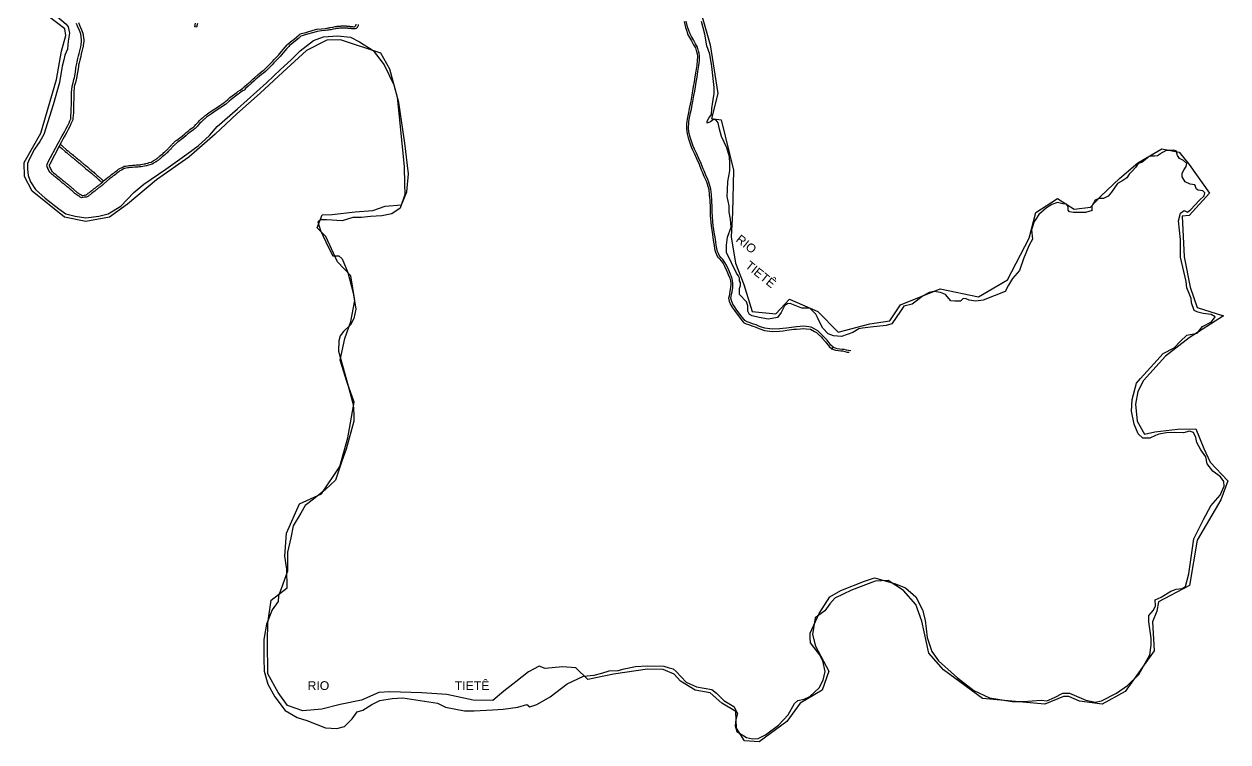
# Model space of a CAD drawing. Header units: millimetres. Extents: x 583 to 26013, y 350 to 21391.
# Drawn here: x 7591 to 13100, y 564 to 3850 of the extents above; entities that cross this region are included whole.
import ezdxf

# ---------------------------------------------------------------- set-up
doc = ezdxf.new("R2010")
doc.units = ezdxf.units.MM
doc.layers.add('divisa municipio', color=40, linetype='Continuous')
doc.layers.add('RIOS', color=140, linetype='Continuous')
doc.styles.add('EU', font='arial.ttf', dxfattribs={"height": 10})

msp = doc.modelspace()

# ---------------------------------------------------------------- linework, layer by layer
at = {"color": 0, "linetype": 'Continuous'}
msp.add_line((11293.77499, 2371.61404, -632.41656), (11287.41676, 2363.89569, -632.41656), dxfattribs=at)
for points, elevation in [([(7840.05581, 3856.90732), (7845.13257, 3844.83228), (7853.67613, 3824.12595), (7860.05629, 3808.29012), (7864.19196, 3777.98707), (7863.66148, 3772.34109), (7861.78132, 3752.3305), (7861.1892, 3746.02852), (7860.47293, 3743.26015), (7858.88591, 3737.12632), (7855.76089, 3725.04816), (7852.8483, 3713.55014), (7850.09242, 3702.19298), (7845.81708, 3684.13353), (7843.27749, 3672.97168), (7840.64917, 3661.41985), (7839.83637, 3656.36898), (7838.14252, 3644.55266), (7835.73675, 3627.76999), (7834.31115, 3620.36589), (7832.29517, 3609.89556), (7830.96171, 3602.97003), (7829.06414, 3593.63862), (7824.80821, 3578.05246), (7820.87929, 3563.66384), (7820.40164, 3558.96214), (7819.7726, 3552.7703), (7819.09308, 3546.08153), (7818.47981, 3540.04493), (7818.36761, 3524.8556), (7818.39924, 3512.38996), (7817.54106, 3481.54531), (7816.93193, 3463.15466), (7816.37262, 3446.2679), (7815.22109, 3428.99983), (7814.76121, 3422.69689), (7813.99633, 3412.21379), (7812.50778, 3408.89453), (7809.65797, 3402.5399), (7805.64278, 3393.58663), (7800.32629, 3381.73163), (7792.55012, 3366.85245), (7786.31558, 3355.49363), (7778.73419, 3341.75054), (7773.89658, 3333.17797), (7768.19924, 3323.08191), (7761.80611, 3310.99909), (7756.0553, 3300.13023), (7751.30785, 3291.12488), (7708.10845, 3209.16903), (7706.31274, 3203.72447), (7705.69855, 3201.86225), (7706.21846, 3200.70092), (7708.47168, 3195.66787), (7709.40667, 3193.57936), (7711.7357, 3188.37698), (7713.63385, 3184.13706), (7715.84794, 3179.19142), (7717.04213, 3176.52393), (7719.4121, 3174.58049), (7722.20122, 3172.29333), (7723.24252, 3171.43943), (7725.83521, 3169.31335), (7730.06725, 3165.84296), (7734.48052, 3162.22395), (7738.82182, 3158.66396), (7742.56774, 3155.5922), (7747.47401, 3151.57915), (7750.9713, 3148.71964), (7755.79396, 3144.77647), (7760.48723, 3140.93909), (7766.78858, 3135.78689), (7772.27342, 3131.30229), (7773.75748, 3130.09482), (7776.77518, 3127.64467), (7780.43883, 3124.67005), (7783.34684, 3122.30896), (7786.3451, 3119.8746), (7789.98599, 3116.91845), (7792.49625, 3114.88031), (7795.06076, 3112.79811), (7798.61608, 3109.91145), (7801.61453, 3107.47693), (7804.54054, 3105.10122), (7806.17581, 3103.63446), (7808.6694, 3101.39782), (7810.71618, 3099.56196), (7813.60211, 3096.97341), (7817.47116, 3093.50305), (7821.6233, 3089.77876), (7825.11362, 3086.6481), (7827.45486, 3084.54812), (7830.27553, 3082.01811), (7831.69537, 3080.81885), (7833.69421, 3079.51414), (7837.18102, 3077.2382), (7840.23323, 3075.24593), (7842.97801, 3073.45434), (7846.11944, 3071.40383), (7849.28398, 3069.33824), (7851.80435, 3067.69312), (7853.69657, 3066.45802), (7855.70508, 3065.147), (7857.39139, 3065.40879), (7860.51902, 3065.89433), (7865.92951, 3066.73426), (7869.13961, 3067.2326), (7870.98833, 3067.5196), (7874.62728, 3068.08452), (7876.02451, 3068.30143), (7877.28246, 3069.2732), (7879.16703, 3070.72903), (7881.47171, 3072.5094), (7884.94289, 3075.1909), (7887.14047, 3076.88853), (7890.34994, 3079.36785), (7893.62815, 3081.91521), (7897.17734, 3084.70308), (7901.4983, 3088.09717), (7903.88909, 3089.97513), (7907.86552, 3093.09859), (7912.33876, 3096.61229), (7914.48918, 3098.30143), (7917.4598, 3100.63484), (7919.47915, 3102.22102), (7922.30854, 3104.43188), (7924.35917, 3106.02791), (7926.61368, 3107.78263), (7928.75972, 3109.45294), (7931.3285, 3111.45226), (7933.02096, 3112.76953), (7934.83078, 3114.17814), (7937.49454, 3116.25139), (7939.89531, 3118.11995), (7941.26871, 3119.18888), (7942.78474, 3120.36883), (7944.85134, 3122.01214), (7945.25501, 3122.36617), (7947.92035, 3124.70376), (7947.92035, 3124.70376), (7954.08069, 3132.50243), (7968.28549, 3143.53012), (7968.28549, 3143.53012), (7976.18034, 3149.00327), (7984.19115, 3155.15856), (7991.76251, 3160.97617), (7997.41261, 3165.31754), (8002.51894, 3169.28453), (8007.83547, 3173.49823), (8013.30162, 3177.83053), (8018.50717, 3181.95627), (8023.75207, 3186.1132), (8032.05595, 3190.40883), (8039.29826, 3194.15531), (8045.12515, 3197.16958), (8049.17671, 3199.26547), (8056.29276, 3200.21302), (8064.20973, 3201.26722), (8069.60776, 3201.986), (8079.59896, 3203.06623), (8086.45516, 3203.55433), (8097.22281, 3204.3209), (8104.8344, 3204.91042), (8112.64239, 3205.55744), (8118.38583, 3206.03339), (8122.33255, 3206.36044), (8125.42333, 3206.91142), (8133.06198, 3208.27315), (8140.03726, 3209.51662), (8146.68946, 3210.70249), (8148.5419, 3211.23781), (8158.01464, 3213.97525), (8163.85902, 3215.66416), (8172.84543, 3218.26106), (8173.94422, 3218.57858), (8176.96608, 3220.47929), (8181.309, 3223.21091), (8184.60682, 3225.28518), (8187.45594, 3227.07723), (8189.81482, 3228.56093), (8192.65898, 3230.34986), (8195.71956, 3232.27491), (8198.38944, 3233.95422), (8199.9465, 3234.93358), (8201.7842, 3236.4884), (8204.36056, 3238.66816), (8206.55754, 3240.52694), (8209.24404, 3242.79989), (8211.39319, 3244.6182), (8216.74798, 3249.14869), (8222.24653, 3253.80081), (8226.89071, 3257.8601), (8231.05206, 3261.72314), (8235.25575, 3265.62548), (8238.43091, 3268.57302), (8241.94036, 3271.83089), (8244.81743, 3274.50171), (8246.79651, 3276.33892), (8249.79758, 3279.45282), (8252.51436, 3282.42551), (8254.49839, 3284.59642), (8256.19263, 3286.45026), (8257.75266, 3288.15724), (8259.68682, 3290.27358), (8261.93193, 3292.73018), (8264.63705, 3295.69011), (8266.39684, 3297.5698), (8268.4934, 3299.62505), (8270.08707, 3301.18732), (8271.96272, 3303.02602), (8274.16409, 3305.18402), (8276.27809, 3307.25637), (8278.06848, 3309.01149), (8279.73865, 3310.64875), (8281.3737, 3312.25158), (8282.88656, 3313.64662), (8284.95863, 3315.24813), (8287.18305, 3316.96739), (8289.46671, 3318.73243), (8295.9095, 3323.71208), (8303.25335, 3329.38816), (8313.86028, 3337.62833), (8325.96614, 3347.70408), (8332.95612, 3353.60731), (8336.69394, 3356.55319), (8344.79273, 3362.90733), (8349.64429, 3366.75278), (8360.52915, 3374.39315), (8362.96116, 3376.24652), (8367.52369, 3380.20795), (8370.21617, 3382.54571), (8370.79527, 3383.09316), (8376.77801, 3389.87174), (8381.01816, 3394.58004), (8388.58294, 3402.65579), (8394.28135, 3408.42589), (8398.59867, 3412.53415), (8401.75186, 3415.49335), (8406.00468, 3419.48453), (8408.99732, 3422.29306), (8411.92856, 3424.59548), (8416.52734, 3428.20771), (8420.2735, 3431.15024), (8424.12605, 3434.17632), (8442.35131, 3448.05475), (8464.39409, 3462.39347), (8480.56868, 3472.91497), (8505.99792, 3490.59151), (8521.95988, 3503.59192), (8532.45257, 3513.20985), (8564.42362, 3537.21661), (8569.46899, 3540.73543), (8579.23188, 3547.38879), (8586.08167, 3552.21635), (8591.36025, 3555.96531), (8597.91863, 3562.235), (8610.09889, 3573.31377), (8624.93951, 3586.35527), (8637.35587, 3597.42381), (8646.7106, 3606.20623), (8660.21262, 3618.09144), (8671.98112, 3627.47174), (8679.81287, 3633.71417), (8689.10257, 3641.20101), (8697.02766, 3647.71246), (8701.32605, 3652.17656), (8710.29592, 3661.49225), (8718.6587, 3670.17743), (8727.17425, 3679.02129), (8734.91965, 3687.1248), (8744.17909, 3696.82827), (8756.44465, 3709.68203), (8760.33947, 3713.76361), (8769.42413, 3724.71402), (8776.2825, 3733.55018), (8785.4884, 3744.55912), (8795.02731, 3754.82604), (8798.57759, 3758.64728), (8810.74215, 3768.15367), (8827.23119, 3781.19307), (8839.41242, 3791.58421), (8849.62054, 3801.11738), (8852.50537, 3803.81146), (8861.09352, 3806.32836), (8879.80854, 3811.81309), (8913.68919, 3821.74235), (8930.50262, 3826.66979), (8951.34538, 3828.78831), (8969.18563, 3830.22528), (8977.25485, 3831.41722), (8982.90799, 3832.45477), (8988.67019, 3833.51234), (8992.43971, 3834.20417), (9003.80079, 3836.36577), (9013.87704, 3838.30727), (9019.82533, 3839.4534), (9023.69277, 3839.79645), (9029.2137, 3840.28616), (9035.36922, 3840.83217), (9039.61888, 3841.20912), (9042.64522, 3841.47757), (9047.18677, 3841.50959), (9053.06875, 3841.55107), (9060.35513, 3841.60245), (9065.08034, 3841.49772), (9068.34875, 3841.13685), (9071.60649, 3840.77716), (9075.7987, 3840.3143), (9080.56488, 3839.78806), (9083.73211, 3839.43836), (9088.37716, 3839.019), (9091.64664, 3838.73119), (9093.41146, 3838.57584), (9098.75632, 3838.10534), (9100.96436, 3837.91098), (9104.22003, 3838.58149), (9105.86089, 3838.91943), (9106.85671, 3840.13682), (9108.13195, 3841.69579), (9109.41535, 3843.26472), (9109.45614, 3843.49244), (9110.15311, 3847.38319), (9110.49145, 3849.27188), (9110.67629, 3850.30377)], -753.08962), ([(10611.53049, 3861.35554), (10617.99738, 3834.91782), (10623.53947, 3817.15331), (10627.71474, 3803.77), (10636.83112, 3788.14089), (10645.86666, 3772.65038), (10655.03865, 3755.5939), (10663.00606, 3740.77747), (10668.32693, 3722.66727), (10670.55849, 3715.07188), (10672.54322, 3700.81696), (10671.33142, 3684.01709), (10669.03256, 3662.21925), (10664.80215, 3634.17093), (10661.16904, 3608.87741), (10657.46569, 3585.83037), (10653.61249, 3564.15485), (10650.0854, 3544.88188), (10646.4004, 3524.9249), (10641.95932, 3497.79745), (10639.22511, 3483.49368), (10634.9803, 3462.80594), (10631.52922, 3445.51923), (10625.19908, 3414.20506), (10623.61063, 3403.24536), (10622.39013, 3394.8244), (10622.27588, 3378.54825), (10622.21446, 3369.79757), (10625.53036, 3347.40607), (10630.19437, 3329.69226), (10637.56836, 3306.9948), (10643.74137, 3287.93559), (10650.57058, 3273.56713), (10659.17943, 3255.37338), (10670.35091, 3231.32637), (10679.80312, 3208.62889), (10690.12226, 3183.01319), (10694.10754, 3173.74169), (10702.40252, 3154.44399), (10710.78147, 3134.84826), (10715.55636, 3123.6813), (10724.22897, 3092.03326), (10726.55326, 3068.94757), (10728.81264, 3041.93535), (10729.99573, 3010.14115), (10730.13371, 2985.56233), (10730.71004, 2971.53136), (10733.16568, 2943.45136), (10735.18052, 2927.08983), (10741.26496, 2886.99018), (10743.36813, 2872.79082), (10746.61422, 2851.09562), (10748.73874, 2837.06323), (10751.25147, 2820.83463), (10754.99056, 2806.27664), (10759.63557, 2795.23043), (10764.26489, 2784.22153), (10772.81865, 2775.04693), (10780.77141, 2766.51694), (10789.52608, 2753.24616), (10795.91136, 2741.10254), (10806.54251, 2718.64927), (10813.08967, 2703.94812), (10820.66465, 2686.14628), (10823.48839, 2674.21562), (10824.82908, 2661.48231), (10824.46913, 2644.38195), (10821.10342, 2626.63132), (10818.94281, 2615.2364), (10816.93045, 2604.62328), (10815.1478, 2595.22172), (10818.12274, 2580.96037), (10824.79931, 2563.57889), (10833.52544, 2550.69454), (10841.92447, 2539.15624), (10849.9539, 2528.57869), (10855.72923, 2520.76601), (10867.37771, 2504.00395), (10877.94656, 2490.55982), (10883.09184, 2484.39984), (10896.00554, 2477.40668), (10905.49081, 2473.95733), (10925.56334, 2467.21667), (10937.06357, 2463.42574), (10952.78186, 2456.92273), (10957.86645, 2454.81913), (10978.84421, 2447.85097), (11003.14407, 2444.20575), (11017.76071, 2443.2229), (11048.50219, 2444.09202), (11065.28801, 2445.83675), (11081.54406, 2448.56609), (11103.42444, 2451.60297), (11113.86788, 2452.71578), (11126.23105, 2453.50783), (11143.88094, 2455.18393), (11158.53708, 2456.88639), (11170.34881, 2455.51098), (11189.66301, 2453.26195), (11208.23769, 2443.04522), (11217.31456, 2438.05262), (11224.30243, 2431.09183), (11239.47534, 2415.97776), (11243.82791, 2411.43132), (11258.71801, 2395.87802), (11262.33855, 2391.15164), (11272.00875, 2378.5278), (11276.03506, 2373.27172), (11287.41676, 2363.89569)], -632.41656), ([(11293.77499, 2371.61404), (11283.27717, 2380.26194), (11279.94727, 2384.60892), (11270.27706, 2397.23276), (11266.32191, 2402.39595), (11251.05131, 2418.3467), (11246.61671, 2422.97883), (11231.35975, 2438.17662), (11223.37136, 2446.13405), (11213.05712, 2451.80724), (11192.76574, 2462.96822), (11171.50544, 2465.44387), (11158.53849, 2466.95379), (11142.83121, 2465.12923), (11125.4385, 2463.47756), (11113.01805, 2462.68184), (11102.20697, 2461.52985), (11080.02847, 2458.4516), (11063.94187, 2455.7507), (11047.84304, 2454.07738), (11017.9553, 2453.23239), (11004.22307, 2454.15578), (10981.17931, 2457.61257), (10961.35856, 2464.1964), (10956.60482, 2466.16313), (10940.54514, 2472.80738), (10928.72044, 2476.70527), (10908.79183, 2483.3976), (10900.11762, 2486.552), (10889.53849, 2492.28092), (10885.7165, 2496.85664), (10875.4214, 2509.95256), (10863.85758, 2526.59279), (10857.95746, 2534.57428), (10849.95024, 2545.12258), (10841.71011, 2556.44258), (10833.72274, 2568.23614), (10827.74719, 2583.79262), (10825.34364, 2595.31484), (10826.75539, 2602.76036), (10828.76776, 2613.37348), (10830.92836, 2624.7684), (10834.44938, 2643.33806), (10834.84013, 2661.90231), (10833.36657, 2675.89758), (10830.19968, 2689.27812), (10822.25862, 2707.94026), (10815.6303, 2722.82365), (10804.85984, 2745.57116), (10798.14636, 2758.33896), (10788.65716, 2772.72319), (10780.13286, 2781.86619), (10772.79302, 2789.73877), (10768.85372, 2799.10673), (10764.49346, 2809.4758), (10761.05884, 2822.84833), (10758.62355, 2838.57676), (10756.50284, 2852.58397), (10753.25913, 2874.26329), (10751.15445, 2888.47286), (10745.08841, 2928.45129), (10743.11228, 2944.49839), (10740.69214, 2972.17251), (10740.13256, 2985.79568), (10739.99469, 3010.35519), (10738.79712, 3042.53836), (10736.51142, 3069.86526), (10734.09476, 3093.86837), (10725.02, 3126.98391), (10719.97618, 3138.77983), (10711.59349, 3158.38431), (10703.29476, 3177.69075), (10699.35491, 3186.85655), (10689.057, 3212.41954), (10679.50493, 3235.35681), (10668.23368, 3259.61859), (10659.60605, 3277.85204), (10653.05354, 3291.63831), (10647.07903, 3310.08464), (10639.79261, 3332.51254), (10635.34151, 3349.41775), (10632.21963, 3370.49908), (10632.27564, 3378.47806), (10632.38507, 3394.06858), (10633.50722, 3401.81099), (10635.05584, 3412.49585), (10641.33335, 3443.54965), (10644.78157, 3460.82206), (10649.03459, 3481.54983), (10651.80646, 3496.05056), (10656.25261, 3523.20902), (10659.92061, 3543.0739), (10663.45369, 3562.37963), (10667.32587, 3584.16188), (10671.0556, 3607.37316), (10674.69556, 3632.71433), (10678.954, 3660.94852), (10681.29361, 3683.13272), (10682.59326, 3701.15042), (10680.36112, 3717.18228), (10677.9214, 3725.48617), (10672.30684, 3744.59597), (10663.846, 3760.32998), (10654.59192, 3777.53913), (10645.46905, 3793.17936), (10636.92353, 3807.82978), (10633.08569, 3820.1315), (10627.63671, 3837.59754), (10621.27025, 3863.62474)], -632.41656), ([(9120.51961, 3848.54048), (9120.33476, 3847.5086), (9119.99643, 3845.6199), (9119.29945, 3841.72915), (9118.80055, 3838.94411), (9117.26562, 3837.06768), (9115.8722, 3835.36423), (9114.59696, 3833.80527), (9112.63737, 3831.40969), (9111.35409, 3829.8409), (9110.26239, 3829.61606), (9106.23723, 3828.78706), (9101.54675, 3827.82104), (9097.87944, 3828.14386), (9092.53457, 3828.61436), (9090.76976, 3828.76971), (9087.48913, 3829.0585), (9082.73371, 3829.48783), (9079.46744, 3829.84846), (9074.70126, 3830.3747), (9070.50905, 3830.83756), (9067.25131, 3831.19725), (9064.41956, 3831.50991), (9060.27958, 3831.60167), (9053.13926, 3831.55132), (9047.25728, 3831.50984), (9043.12304, 3831.48069), (9040.50243, 3831.24823), (9036.25277, 3830.87128), (9030.09725, 3830.32527), (9024.57633, 3829.83556), (9021.21672, 3829.53755), (9015.76904, 3828.48789), (9005.68135, 3826.54418), (8994.27688, 3824.37433), (8990.47539, 3823.67662), (8984.71319, 3822.61906), (8978.88859, 3821.55004), (8970.31895, 3820.28418), (8952.25252, 3818.82899), (8932.43065, 3816.81424), (8916.50156, 3812.14597), (8882.62091, 3802.21671), (8863.90589, 3796.73197), (8857.59576, 3794.88269), (8856.44586, 3793.80882), (8846.0734, 3784.12218), (8833.57974, 3773.46453), (8816.92239, 3760.29203), (8805.36207, 3751.25784), (8802.35334, 3748.01948), (8792.99218, 3737.94388), (8784.07057, 3727.2749), (8777.22415, 3718.45414), (8767.81393, 3707.11132), (8763.67931, 3702.77842), (8751.41375, 3689.92467), (8742.14865, 3680.21527), (8734.39053, 3672.09845), (8725.8622, 3663.24133), (8717.49943, 3654.55615), (8708.52955, 3645.24046), (8703.82661, 3640.35621), (8695.41439, 3633.44452), (8686.06693, 3625.91113), (8678.21408, 3619.65188), (8666.63661, 3610.42384), (8653.43827, 3598.80596), (8644.10641, 3590.045), (8631.56728, 3578.86701), (8616.76424, 3565.85855), (8604.73911, 3554.92086), (8597.7442, 3548.23387), (8591.85729, 3544.05287), (8584.9284, 3539.16955), (8575.14518, 3532.50233), (8570.28794, 3529.11473), (8538.8487, 3505.5073), (8528.50156, 3496.02278), (8512.01803, 3482.59758), (8486.15027, 3464.61621), (8469.84689, 3454.01093), (8448.1148, 3439.87431), (8430.24411, 3426.26588), (8426.45056, 3423.28614), (8422.7044, 3420.34362), (8418.10562, 3416.73139), (8415.52004, 3414.70047), (8412.84789, 3412.19272), (8408.59507, 3408.20154), (8405.46711, 3405.26601), (8401.28735, 3401.28866), (8395.79086, 3395.72301), (8388.38338, 3387.81519), (8384.24236, 3383.21696), (8377.99355, 3376.13692), (8376.9321, 3375.13348), (8374.07984, 3372.657), (8369.2763, 3368.4863), (8366.43465, 3366.32076), (8355.62777, 3358.73513), (8350.98493, 3355.05512), (8342.87526, 3348.69243), (8339.27898, 3345.85812), (8332.3909, 3340.04094), (8320.1281, 3329.83457), (8309.37849, 3321.48356), (8302.02484, 3315.7999), (8295.58206, 3310.82026), (8293.2984, 3309.05521), (8291.07398, 3307.33595), (8289.34591, 3306.00032), (8288.26498, 3305.00358), (8286.73903, 3303.50769), (8285.06885, 3301.87042), (8283.27846, 3300.11531), (8281.16446, 3298.04295), (8278.9631, 3295.88496), (8277.08744, 3294.04625), (8275.49377, 3292.48398), (8273.55034, 3290.57885), (8271.97817, 3288.89956), (8269.31359, 3285.98398), (8267.06847, 3283.52739), (8265.13432, 3281.41104), (8263.57429, 3279.70406), (8261.88004, 3277.85023), (8259.89601, 3275.67932), (8257.08985, 3272.60882), (8253.80383, 3269.19926), (8251.62092, 3267.17283), (8248.74386, 3264.50201), (8245.2344, 3261.24414), (8242.05924, 3258.2966), (8237.85555, 3254.39426), (8233.58448, 3250.42936), (8228.76698, 3246.21858), (8223.207, 3241.51449), (8217.85221, 3236.984), (8215.70306, 3235.16569), (8213.01655, 3232.89273), (8210.81958, 3231.03395), (8208.24322, 3228.85419), (8206.08772, 3227.0305), (8205.53453, 3226.63473), (8203.71365, 3225.48942), (8201.04377, 3223.81012), (8197.9832, 3221.88506), (8195.13904, 3220.09613), (8192.78016, 3218.61244), (8189.93103, 3216.82039), (8186.63322, 3214.74612), (8182.2903, 3212.01449), (8179.23264, 3210.09128), (8178.07494, 3209.36311), (8175.62164, 3208.65415), (8166.63523, 3206.05725), (8160.79085, 3204.36834), (8151.3181, 3201.6309), (8148.96131, 3200.94983), (8141.79227, 3199.67183), (8134.81699, 3198.42836), (8127.17834, 3197.06663), (8123.62582, 3196.43333), (8119.21167, 3196.06754), (8113.46823, 3195.5916), (8105.63342, 3194.94235), (8097.96397, 3194.34836), (8087.16528, 3193.57958), (8080.49178, 3193.10448), (8070.80536, 3192.05721), (8065.52964, 3191.35471), (8057.61268, 3190.30051), (8052.22379, 3189.58294), (8049.71982, 3188.28763), (8043.89293, 3185.27336), (8036.65062, 3181.52688), (8029.20561, 3177.67555), (8024.71854, 3174.11925), (8019.51299, 3169.9935), (8014.04683, 3165.66121), (8008.69225, 3161.41735), (8003.52655, 3157.40423), (7997.85534, 3153.04664), (7990.28398, 3147.22902), (7982.07897, 3140.92453), (7982.07897, 3140.92453), (7956.28157, 3118.73576), (7954.85317, 3117.483), (7951.84871, 3114.84799), (7951.26386, 3114.33505), (7948.96788, 3112.50935), (7947.41076, 3111.29742), (7946.03737, 3110.22848), (7943.6366, 3108.35992), (7940.97284, 3106.28668), (7939.16302, 3104.87806), (7937.47056, 3103.56079), (7934.90178, 3101.56147), (7932.75573, 3099.89117), (7930.50122, 3098.13645), (7928.45813, 3096.54628), (7925.64629, 3094.34914), (7923.63694, 3092.77081), (7920.66632, 3090.43741), (7918.51591, 3088.74827), (7914.04267, 3085.23456), (7910.06624, 3082.1111), (7907.67545, 3080.23315), (7903.35448, 3076.83906), (7899.7847, 3074.03501), (7896.47457, 3071.46285), (7893.25382, 3068.97482), (7891.05625, 3067.27718), (7887.58507, 3064.59569), (7885.28039, 3062.81532), (7883.39582, 3061.35948), (7880.10141, 3058.81455), (7876.16133, 3058.20288), (7872.52237, 3057.63797), (7870.67366, 3057.35097), (7867.46356, 3056.85263), (7862.05306, 3056.01269), (7858.92544, 3055.52715), (7853.45008, 3054.67715), (7848.23063, 3058.08404), (7846.33841, 3059.31915), (7843.81804, 3060.96427), (7840.6535, 3063.02986), (7837.51207, 3065.08036), (7834.76729, 3066.87196), (7831.71508, 3068.86422), (7828.22827, 3071.14016), (7825.71342, 3072.78168), (7823.70917, 3074.47456), (7820.77775, 3077.10391), (7818.43651, 3079.2039), (7814.94619, 3082.33456), (7810.79404, 3086.05884), (7806.925, 3089.5292), (7804.03907, 3092.11775), (7801.99229, 3093.95362), (7799.4987, 3096.19026), (7798.04644, 3097.49287), (7795.31129, 3099.71361), (7792.31283, 3102.14814), (7788.75752, 3105.03479), (7786.193, 3107.117), (7783.68275, 3109.15514), (7780.04185, 3112.11128), (7777.04359, 3114.54565), (7774.13558, 3116.90674), (7770.47193, 3119.88136), (7767.45028, 3122.33472), (7765.95291, 3123.55301), (7760.45874, 3128.04524), (7754.15739, 3133.19744), (7749.46412, 3137.03482), (7744.64146, 3140.978), (7741.14416, 3143.83751), (7736.23163, 3147.85567), (7732.48089, 3150.93139), (7728.13959, 3154.49138), (7723.72632, 3158.11039), (7719.49428, 3161.58078), (7716.9016, 3163.70686), (7715.86029, 3164.56076), (7713.07117, 3166.84792), (7708.8783, 3170.28619), (7706.72083, 3175.10535), (7704.50674, 3180.05099), (7702.60859, 3184.29092), (7700.27957, 3189.49329), (7699.34457, 3191.5818), (7697.09135, 3196.61485), (7694.98775, 3201.31369), (7696.81594, 3206.85669), (7698.65282, 3212.42607), (7699.73098, 3215.69501)], -753.08962), ([(7699.73098, 3215.69501), (7747.04376, 3304.4809), (7752.96712, 3315.67587), (7759.42363, 3327.87848), (7765.18758, 3338.09257), (7770.00147, 3346.62309), (7777.55438, 3360.31458), (7783.73471, 3371.57464), (7791.32463, 3386.09744), (7796.51832, 3397.67859), (7800.53351, 3406.63186), (7803.38332, 3412.9865), (7804.15104, 3414.6984), (7804.78772, 3423.42459), (7805.24533, 3429.69637), (7806.38364, 3446.76624), (7806.93741, 3463.4857), (7807.54567, 3481.84988), (7808.39888, 3512.51636), (7808.36752, 3524.87984), (7808.48355, 3540.58841), (7809.14428, 3547.09224), (7809.82381, 3553.78101), (7810.45284, 3559.97285), (7811.01423, 3565.49878), (7815.16138, 3580.6866), (7819.33043, 3595.95459), (7821.15191, 3604.91181), (7822.47553, 3611.78625), (7824.49151, 3622.25659), (7825.87188, 3629.42577), (7828.2437, 3645.97164), (7829.94974, 3657.87298), (7830.82718, 3663.32547), (7833.52669, 3675.19022), (7836.07598, 3686.39469), (7840.36783, 3704.52391), (7843.14216, 3715.95705), (7846.07331, 3727.52838), (7849.2047, 3739.63117), (7850.79173, 3745.765), (7851.30781, 3747.75966), (7851.82517, 3753.26596), (7853.70533, 3773.27655), (7854.12808, 3777.77592), (7850.31625, 3805.70616), (7844.41621, 3820.35029), (7835.90125, 3840.9873), (7830.75975, 3853.21632)], -753.08962), ([(8383.92999, 3853.11047), (8379.48494, 3836.07842), (8371.74421, 3838.09861), (8376.00719, 3854.43303)], -656.51598), ([(7751.30785, 3291.12488), (7755.02835, 3287.87464), (7762.34939, 3281.38961), (7779.09284, 3266.88592), (7784.39576, 3262.39348), (7787.37641, 3259.88795), (7790.58711, 3257.2157), (7793.14769, 3255.08455), (7795.11712, 3253.4454), (7797.30952, 3251.62068), (7799.76637, 3249.57586), (7802.75462, 3247.08876), (7805.49528, 3244.80772), (7809.83999, 3241.31411), (7812.02686, 3239.56221), (7814.13675, 3237.87198), (7816.57943, 3235.91516), (7819.84365, 3233.3002), (7821.49158, 3231.98004), (7825.5432, 3228.73431), (7828.3233, 3226.50718), (7831.21978, 3224.1558), (7835.07099, 3220.90395), (7837.60119, 3218.76753), (7840.58639, 3216.24692), (7844.80861, 3212.6818), (7848.157, 3209.85452), (7850.79513, 3207.62696), (7853.17155, 3205.62038), (7854.87643, 3204.18083), (7858.74043, 3200.93107), (7861.86068, 3198.33431), (7864.48632, 3196.14918), (7866.52562, 3194.45201), (7874.23922, 3188.03254), (7883.55688, 3180.27811), (7886.17376, 3178.10027), (7890.07234, 3174.80946), (7893.69464, 3171.75186), (7898.80043, 3167.44204), (7903.18817, 3163.73833), (7906.91506, 3160.59244), (7909.62971, 3158.30099), (7914.39497, 3154.27862), (7916.29883, 3152.61292), (7919.18425, 3150.06351), (7923.57812, 3146.18132), (7926.67714, 3143.44319), (7930.19453, 3140.33539), (7932.33397, 3138.4451), (7934.88161, 3136.19413), (7938.51041, 3132.98152), (7940.24676, 3131.43452), (7942.68173, 3129.26508), (7945.424, 3126.82186), (7947.22578, 3125.21656), (7947.92035, 3124.70376)], -753.08962), ([(7756.0553, 3300.13023), (7761.59711, 3295.41507), (7768.93867, 3288.91187), (7785.5987, 3274.48044), (7790.84504, 3270.03593), (7793.79231, 3267.55846), (7796.98424, 3264.90184), (7799.54481, 3262.77069), (7801.51425, 3261.13154), (7803.70665, 3259.30682), (7806.1635, 3257.262), (7809.15175, 3254.7749), (7811.82752, 3252.54787), (7816.0993, 3249.11289), (7818.27903, 3247.36672), (7820.38892, 3245.67649), (7822.8316, 3243.71967), (7826.09582, 3241.10471), (7827.74376, 3239.78455), (7831.79537, 3236.53882), (7834.60078, 3234.29141), (7837.59745, 3231.8587), (7841.52247, 3228.54453), (7844.05267, 3226.40811), (7847.03786, 3223.8875), (7851.26009, 3220.32238), (7854.60848, 3217.49509), (7857.2466, 3215.26754), (7859.62303, 3213.26096), (7861.32046, 3211.8277), (7865.15717, 3208.60089), (7868.25751, 3206.0207), (7870.88315, 3203.83556), (7872.92245, 3202.1384), (7880.63605, 3195.71892), (7889.95371, 3187.9645), (7892.5974, 3185.76435), (7896.52263, 3182.45104), (7900.14493, 3179.39344), (7905.25073, 3175.08362), (7909.63846, 3171.3799), (7913.36535, 3168.23402), (7916.08001, 3165.94257), (7920.91294, 3161.86306), (7922.90181, 3160.123), (7925.80551, 3157.55744), (7930.19937, 3153.67525), (7933.29839, 3150.93712), (7936.81579, 3147.82933), (7938.95523, 3145.93903), (7941.50287, 3143.68806), (7945.15087, 3140.45846), (7946.899, 3138.90097), (7949.33397, 3136.73153), (7952.07623, 3134.28831), (7953.87802, 3132.683), (7954.08069, 3132.50243)], -753.08962), ([(11293.77499, 2371.61404), (11302.0339, 2367.51013), (11310.91787, 2365.0442), (11322.77317, 2363.55764), (11334.35835, 2361.59889), (11343.00221, 2361.09171), (11353.35684, 2359.3778), (11364.2217, 2356.40468), (11373.856, 2355.915)], -632.41656), ([(11287.41676, 2363.89569), (11295.67567, 2359.79178), (11304.55964, 2357.32585), (11316.41494, 2355.83929), (11328.00012, 2353.88054), (11336.64398, 2353.37336), (11346.99861, 2351.65945), (11357.86347, 2348.68633), (11367.49777, 2348.19664)], -632.41656)]:
    msp.add_lwpolyline(points, dxfattribs=dict(at, elevation=elevation))
msp.add_point((11288.68841, 2365.43936), dxfattribs=at)
at = {"layer": 'divisa municipio', "color": 0, "linetype": 'Continuous'}
for p, q in [((7743.79551, 3883.23641), (7783.33951, 3849.88541)), ((10706.89051, 3804.61841), (10691.68651, 3862.45141)), ((7783.33951, 3849.88541), (7791.98951, 3837.53241)), ((7791.98951, 3837.53241), (7798.16851, 3809.12241)), ((7798.16851, 3809.12241), (7793.22551, 3772.06541)), ((10715.06751, 3750.94941), (10706.89051, 3804.61841)), ((7793.22551, 3772.06541), (7789.60351, 3734.43141)), ((8853.68951, 3727.70641), (8915.18751, 3774.20041)), ((8915.18751, 3774.20041), (8960.88151, 3791.99941)), ((8960.88151, 3791.99941), (9025.45751, 3795.99141)), ((9025.45751, 3795.99141), (9084.04751, 3790.67441)), ((9084.04751, 3790.67441), (9126.27451, 3769.21841)), ((9126.27451, 3769.21841), (9187.77251, 3729.36641)), ((10728.75351, 3711.75841), (10715.06751, 3750.94941)), ((7777.14151, 3707.92341), (7772.33051, 3685.98041)), ((7789.60351, 3734.43141), (7777.14151, 3707.92341)), ((8813.00751, 3685.91441), (8839.03851, 3712.59041)), ((8839.03851, 3712.59041), (8853.68951, 3727.70641)), ((9187.77251, 3729.36641), (9238.66951, 3662.70741)), ((10738.00451, 3656.33341), (10728.75351, 3711.75841)), ((7765.51551, 3656.93741), (7753.62451, 3582.09541)), ((7772.33051, 3685.98041), (7765.51551, 3656.93741)), ((8700.14851, 3580.60541), (8764.90351, 3641.57441)), ((8764.90351, 3641.57441), (8813.00751, 3685.91441)), ((9238.66951, 3662.70741), (9283.07351, 3572.17841)), ((10749.10551, 3560.26241), (10738.00451, 3656.33341)), ((7753.62451, 3582.09541), (7723.48551, 3480.28741)), ((8566.93851, 3462.36441), (8700.14851, 3580.60541)), ((9283.07351, 3572.17841), (9297.87451, 3514.90541)), ((10743.55451, 3493.75141), (10749.10551, 3532.54941)), ((10749.10551, 3532.54941), (10749.10551, 3560.26241)), ((7723.48551, 3480.28741), (7681.91551, 3344.19841)), ((9297.87451, 3514.90541), (9308.97551, 3411.44441)), ((10738.00451, 3464.19141), (10743.55451, 3493.75141)), ((8474.43151, 3381.07341), (8566.93851, 3462.36441)), ((10717.65251, 3405.07041), (10725.05351, 3419.85041)), ((10725.05351, 3419.85041), (10736.15451, 3436.47841)), ((10736.15451, 3436.47841), (10738.00451, 3464.19141)), ((8439.27851, 3340.42841), (8474.43151, 3381.07341)), ((9308.97551, 3411.44441), (9329.86551, 3196.31141)), ((10717.65251, 3395.83241), (10717.65251, 3405.07041)), ((10732.45351, 3403.22241), (10717.65251, 3395.83241)), ((10745.40551, 3412.46041), (10732.45351, 3403.22241)), ((10758.35651, 3410.61241), (10745.40551, 3412.46041)), ((10767.60651, 3397.68041), (10758.35651, 3410.61241)), ((10773.18651, 3369.05141), (10767.60651, 3397.68041)), ((10782.43651, 3335.79641), (10773.18651, 3369.05141)), ((7663.20951, 3311.99441), (7639.30651, 3277.71241)), ((7681.91551, 3344.19841), (7663.20951, 3311.99441)), ((8387.47451, 3292.39241), (8439.27851, 3340.42841)), ((10806.48851, 3284.06541), (10782.43651, 3335.79641)), ((7639.30651, 3277.71241), (7615.40451, 3233.04141)), ((8238.95251, 3186.29341), (8335.39451, 3253.81841)), ((8335.39451, 3253.81841), (8387.47451, 3292.39241)), ((10819.43951, 3241.57241), (10806.48851, 3284.06541)), ((12800.42451, 3261.99041), (12778.22251, 3247.21041)), ((12820.77551, 3273.07541), (12800.42451, 3261.99041)), ((12820.77551, 3273.07541), (12852.22851, 3273.07541)), ((12863.32951, 3269.38041), (12852.22851, 3273.07541)), ((12868.87951, 3249.05741), (12863.32951, 3269.38041)), ((7607.09051, 3212.26441), (7606.05151, 3185.25441)), ((7615.40451, 3233.04141), (7607.09051, 3212.26441)), ((9329.86551, 3196.31141), (9331.71551, 3118.71541)), ((10821.28951, 3213.85941), (10819.43951, 3241.57241)), ((10821.28951, 3178.75741), (10821.28951, 3213.85941)), ((12689.41551, 3212.10741), (12676.46451, 3193.63241)), ((12706.06651, 3215.80241), (12689.41551, 3212.10741)), ((12739.36951, 3243.51541), (12706.06651, 3215.80241)), ((12754.17051, 3245.36241), (12739.36951, 3243.51541)), ((12763.42151, 3245.36241), (12754.17051, 3245.36241)), ((12778.22251, 3247.21041), (12763.42151, 3245.36241)), ((12878.13051, 3234.27741), (12868.87951, 3249.05741)), ((12896.63151, 3225.03941), (12878.13051, 3234.27741)), ((12911.43351, 3212.10741), (12896.63151, 3225.03941)), ((12900.33251, 3184.39441), (12909.58251, 3197.32741)), ((12909.58251, 3197.32741), (12911.43351, 3212.10741)), ((7606.05151, 3185.25441), (7609.16851, 3156.16641)), ((7609.16851, 3156.16641), (7620.60051, 3127.07941)), ((8139.18451, 3117.72941), (8238.95251, 3186.29341)), ((10812.03951, 3128.87441), (10821.28951, 3178.75741)), ((12637.61151, 3145.59641), (12615.40951, 3130.81641)), ((12648.71251, 3162.22441), (12637.61151, 3145.59641)), ((12661.66351, 3177.00441), (12648.71251, 3162.22441)), ((12676.46451, 3193.63241), (12661.66351, 3177.00441)), ((12891.08151, 3167.76641), (12900.33251, 3184.39441)), ((12891.08151, 3151.13941), (12891.08151, 3167.76641)), ((12904.03251, 3127.12141), (12891.08151, 3151.13941)), ((7620.60051, 3127.07941), (7643.46351, 3092.79741)), ((7643.46351, 3092.79741), (7687.11251, 3053.32041)), ((8093.45751, 3079.29241), (8139.18451, 3117.72941)), ((9331.71551, 3118.71541), (9333.56551, 3069.56441)), ((10808.33851, 3060.51541), (10810.18951, 3091.92341)), ((10810.18951, 3091.92341), (10812.03951, 3128.87441)), ((12595.05851, 3119.73141), (12567.30651, 3080.93341)), ((12615.40951, 3130.81641), (12595.05851, 3119.73141)), ((12928.08451, 3117.88341), (12904.03251, 3127.12141)), ((12948.43551, 3114.18841), (12928.08451, 3117.88341)), ((12955.83651, 3093.86541), (12948.43551, 3114.18841)), ((12963.23751, 3090.17041), (12955.83651, 3093.86541)), ((12985.43851, 3086.47541), (12963.23751, 3090.17041)), ((12994.68951, 3077.23841), (12985.43851, 3086.47541)), ((7687.11251, 3053.32041), (7749.46751, 3004.49441)), ((8033.18151, 3015.92241), (8093.45751, 3079.29241)), ((9333.56551, 3069.56441), (9311.36351, 3006.74841)), ((10817.58951, 3018.02241), (10808.33851, 3060.51541)), ((12320.37651, 3032.97641), (12294.47451, 3023.73941)), ((12345.28851, 3027.35541), (12320.37651, 3032.97641)), ((12493.30051, 3043.98241), (12478.49951, 3019.96541)), ((12509.95151, 3051.37241), (12493.30051, 3043.98241)), ((12530.30351, 3051.37241), (12509.95151, 3051.37241)), ((12552.50551, 3062.45841), (12530.30351, 3051.37241)), ((12567.30651, 3080.93341), (12552.50551, 3062.45841)), ((12929.88451, 3000.46341), (12968.73751, 3042.95641)), ((12968.73751, 3042.95641), (12990.93951, 3063.27941)), ((12990.93951, 3063.27941), (12994.68951, 3077.23841)), ((7749.46751, 3004.49441), (7782.72251, 2981.64041)), ((7782.72251, 2981.64041), (7824.29251, 2971.25141)), ((7932.37451, 2971.25141), (7976.02251, 2981.64041)), ((7976.02251, 2981.64041), (8033.18151, 3015.92241)), ((9274.36151, 2980.88341), (9228.10751, 2971.64541)), ((9311.36351, 3006.74841), (9274.36151, 2980.88341)), ((10817.58951, 2988.46241), (10817.58951, 3018.02241)), ((10823.14051, 2957.05441), (10817.58951, 2988.46241)), ((12235.26951, 2977.55141), (12220.46851, 2957.22841)), ((12270.42251, 3008.95841), (12235.26951, 2977.55141)), ((12294.47451, 3023.73941), (12270.42251, 3008.95841)), ((12361.94051, 3025.50741), (12345.28851, 3027.35541)), ((12369.34051, 3014.42241), (12361.94051, 3025.50741)), ((12369.34051, 2997.79441), (12369.34051, 3014.42241)), ((12374.89151, 2990.40441), (12369.34051, 2997.79441)), ((12393.39251, 2986.70941), (12374.89151, 2990.40441)), ((12448.89651, 2986.70941), (12393.39251, 2986.70941)), ((12478.49951, 2995.94741), (12448.89651, 2986.70941)), ((12478.49951, 2995.94741), (12478.49951, 3019.96541)), ((12874.37951, 2948.73241), (12883.63051, 2983.83541)), ((12883.63051, 2983.83541), (12900.28151, 2996.76841)), ((12900.28151, 2996.76841), (12915.08351, 2989.37841)), ((12915.08351, 2989.37841), (12929.88451, 3000.46341)), ((7824.29251, 2971.25141), (7873.13751, 2962.94041)), ((7873.13751, 2962.94041), (7932.37451, 2971.25141)), ((8948.73551, 2953.17041), (8935.78451, 2943.93241)), ((8935.78451, 2943.93241), (8946.88551, 2905.13441)), ((8974.63751, 2953.17041), (8948.73551, 2953.17041)), ((9046.79351, 2949.47541), (8974.63751, 2953.17041)), ((9094.89751, 2964.25541), (9046.79351, 2949.47541)), ((9135.60051, 2964.25541), (9094.89751, 2964.25541)), ((9176.30351, 2969.79741), (9135.60051, 2964.25541)), ((9228.10751, 2971.64541), (9176.30351, 2969.79741)), ((10810.67751, 2874.50041), (10827.32851, 2920.68841)), ((10827.32851, 2920.68841), (10823.14051, 2957.05441)), ((12213.06851, 2946.14341), (12201.96751, 2907.34541)), ((12220.46851, 2957.22841), (12213.06851, 2946.14341)), ((12883.63051, 2863.74741), (12874.37951, 2948.73241)), ((8946.88551, 2905.13441), (8983.88851, 2827.53841)), ((10805.12651, 2837.55041), (10810.67751, 2874.50041)), ((12205.66751, 2864.85241), (12189.01651, 2835.29241)), ((12201.96751, 2907.34541), (12205.66751, 2864.85241)), ((8983.88851, 2827.53841), (9004.24051, 2788.74141)), ((10805.12651, 2804.29441), (10805.12651, 2837.55041)), ((12189.01651, 2835.29241), (12164.57351, 2775.19241)), ((12883.63051, 2782.45641), (12883.63051, 2863.74741)), ((9004.24051, 2788.74141), (9031.99251, 2788.74141)), ((9031.99251, 2788.74141), (9046.79351, 2775.80841)), ((9046.79351, 2775.80841), (9072.69551, 2712.99241)), ((10851.38051, 2710.07141), (10805.12651, 2804.29441)), ((12164.57351, 2775.19241), (12146.07251, 2721.61441)), ((12909.53251, 2671.60541), (12883.63051, 2782.45641)), ((9072.69551, 2712.99241), (9096.58351, 2619.24841)), ((10858.78151, 2698.98641), (10851.38051, 2710.07141)), ((12146.07251, 2721.61441), (12114.61951, 2684.66341)), ((10864.33151, 2686.05341), (10858.78151, 2698.98641)), ((10864.33151, 2674.96841), (10864.33151, 2686.05341)), ((10869.88151, 2667.57841), (10864.33151, 2674.96841)), ((10864.33151, 2639.86541), (10869.88151, 2652.79841)), ((10869.88151, 2652.79841), (10869.88151, 2667.57841)), ((12096.11851, 2655.10341), (12081.31751, 2625.54341)), ((12114.61951, 2684.66341), (12096.11851, 2655.10341)), ((12911.38251, 2642.04441), (12909.53251, 2671.60541)), ((9096.58351, 2619.24841), (9109.53451, 2545.34741)), ((10864.33151, 2612.15241), (10864.33151, 2639.86541)), ((10897.63451, 2578.89741), (10864.33151, 2612.15241)), ((11705.73851, 2605.22041), (11655.78451, 2568.27041)), ((11733.49051, 2621.84841), (11705.73851, 2605.22041)), ((11753.84151, 2625.54341), (11733.49051, 2621.84841)), ((11785.29451, 2621.84841), (11753.84151, 2625.54341)), ((11807.49551, 2612.61041), (11785.29451, 2621.84841)), ((11831.54751, 2583.05041), (11807.49551, 2612.61041)), ((11888.90251, 2594.13541), (11875.95151, 2581.20241)), ((11901.85351, 2592.28741), (11888.90251, 2594.13541)), ((11916.65451, 2586.74541), (11901.85351, 2592.28741)), ((12081.31751, 2625.54341), (11979.55951, 2586.74541)), ((12922.48351, 2616.17941), (12911.38251, 2642.04441)), ((12931.73451, 2594.00941), (12922.48351, 2616.17941)), ((12933.20151, 2574.19141), (12931.73451, 2594.00941)), ((9109.53451, 2545.34741), (9100.28351, 2502.85441)), ((10903.18451, 2560.42241), (10897.63451, 2578.89741)), ((10903.18451, 2536.40441), (10903.18451, 2560.42241)), ((10910.58551, 2519.77641), (10903.18451, 2536.40441)), ((11071.54751, 2560.42241), (11054.89651, 2529.01441)), ((11084.49851, 2569.65941), (11071.54751, 2560.42241)), ((11097.44951, 2571.50741), (11084.49851, 2569.65941)), ((11150.19851, 2548.99441), (11097.44951, 2571.50741)), ((11187.20151, 2548.99441), (11150.19851, 2548.99441)), ((11214.95351, 2521.28241), (11187.20151, 2548.99441)), ((11601.63351, 2536.06241), (11562.78051, 2476.94141)), ((11616.93151, 2559.03241), (11601.63351, 2536.06241)), ((11655.78451, 2568.27041), (11616.93151, 2559.03241)), ((11850.04951, 2581.20241), (11831.54751, 2583.05041)), ((11875.95151, 2581.20241), (11850.04951, 2581.20241)), ((11946.25651, 2581.20241), (11916.65451, 2586.74541)), ((11979.55951, 2586.74541), (11946.25651, 2581.20241)), ((12946.15251, 2539.08841), (12933.20151, 2574.19141)), ((12962.80451, 2531.69841), (12946.15251, 2539.08841)), ((9100.28351, 2502.85441), (9085.48251, 2473.29441)), ((10923.53651, 2514.23441), (10910.58551, 2519.77641)), ((10954.98851, 2506.84441), (10923.53651, 2514.23441)), ((10997.54151, 2499.45441), (10954.98851, 2506.84441)), ((11038.24551, 2506.84441), (10997.54151, 2499.45441)), ((11054.89651, 2529.01441), (11038.24551, 2506.84441)), ((11222.35451, 2506.50141), (11214.95351, 2521.28241)), ((11229.75451, 2489.87441), (11222.35451, 2506.50141)), ((11246.40651, 2458.46641), (11229.75451, 2489.87441)), ((12986.85651, 2524.30841), (12962.80451, 2531.69841)), ((12983.15551, 2465.18841), (13025.70951, 2487.35841)), ((13023.85851, 2520.61341), (12986.85651, 2524.30841)), ((13042.36051, 2509.52841), (13023.85851, 2520.61341)), ((13025.70951, 2487.35841), (13042.36051, 2509.52841)), ((9052.18051, 2441.88641), (9037.37851, 2423.41141)), ((9085.48251, 2473.29441), (9052.18051, 2441.88641)), ((11270.45751, 2432.60141), (11246.40651, 2458.46641)), ((11294.50951, 2423.36341), (11270.45751, 2432.60141)), ((11383.31651, 2438.14341), (11331.51251, 2419.66841)), ((11411.06851, 2454.77141), (11383.31651, 2438.14341)), ((11427.72051, 2458.46641), (11411.06851, 2454.77141)), ((11464.72351, 2462.16141), (11427.72051, 2458.46641)), ((11536.87851, 2469.55141), (11464.72351, 2462.16141)), ((11562.78051, 2476.94141), (11536.87851, 2469.55141)), ((12881.39751, 2396.82941), (12912.85051, 2426.39041)), ((12912.85051, 2426.39041), (12959.10351, 2435.62741)), ((12959.10351, 2435.62741), (12983.15551, 2465.18841)), ((9031.82851, 2399.39341), (9029.97851, 2353.20541)), ((9037.37851, 2423.41141), (9031.82851, 2399.39341)), ((11331.51251, 2419.66841), (11294.50951, 2423.36341)), ((12853.64551, 2367.26941), (12881.39751, 2396.82941)), ((9029.97851, 2353.20541), (9066.98151, 2222.03141)), ((12761.13851, 2295.21641), (12803.69151, 2341.40441)), ((12803.69151, 2341.40441), (12853.64551, 2367.26941)), ((12700.06251, 2227.72641), (12761.13851, 2295.21641)), ((9066.98151, 2222.03141), (9096.55451, 2108.23741)), ((12661.20951, 2131.65541), (12681.56151, 2205.55641)), ((12681.56151, 2205.55641), (12700.06251, 2227.72641)), ((9096.55451, 2108.23741), (9100.25451, 2062.04941)), ((12659.35951, 2078.07741), (12661.20951, 2131.65541)), ((9100.25451, 2062.04941), (9100.25451, 2032.48941)), ((12670.46051, 2018.95641), (12659.35951, 2078.07741)), ((9100.25451, 2032.48941), (9065.10251, 1903.16341)), ((12688.96151, 1974.61641), (12670.46051, 2018.95641)), ((12923.93051, 1985.70141), (12896.17751, 1978.31141)), ((12942.43151, 1980.15841), (12923.93051, 1985.70141)), ((12711.16351, 1954.29341), (12688.96151, 1974.61641)), ((12742.61551, 1954.29341), (12711.16351, 1954.29341)), ((12768.51851, 1967.22641), (12742.61551, 1954.29341)), ((12783.31951, 1972.76841), (12768.51851, 1967.22641)), ((12818.47151, 1978.31141), (12783.31951, 1972.76841)), ((12853.62451, 1980.15841), (12818.47151, 1978.31141)), ((12896.17751, 1978.31141), (12853.62451, 1980.15841)), ((12953.53251, 1957.98841), (12942.43151, 1980.15841)), ((12957.23251, 1933.97041), (12953.53251, 1957.98841)), ((12975.73451, 1900.71541), (12957.23251, 1933.97041)), ((9065.10251, 1903.16341), (9044.75051, 1849.58541)), ((12999.78651, 1869.30741), (12975.73451, 1900.71541)), ((9044.75051, 1849.58541), (9016.63151, 1761.78341)), ((13005.33651, 1836.05241), (12999.78651, 1869.30741)), ((13031.69751, 1803.38641), (13005.33651, 1836.05241)), ((13066.85051, 1777.52141), (13031.69751, 1803.38641)), ((13081.65151, 1755.35041), (13066.85051, 1777.52141)), ((8970.37751, 1719.29041), (8914.87351, 1674.94941)), ((9016.63151, 1761.78341), (8970.37751, 1719.29041)), ((13065.00051, 1692.53541), (13083.50151, 1735.02841)), ((13083.50151, 1735.02841), (13081.65151, 1755.35041)), ((8914.87351, 1674.94941), (8877.87051, 1645.38941)), ((13022.44751, 1644.49941), (13065.00051, 1692.53541)), ((8857.51951, 1610.28641), (8822.36651, 1553.01341)), ((8877.87051, 1645.38941), (8857.51951, 1610.28641)), ((12989.14451, 1581.68441), (13022.44751, 1644.49941)), ((8822.36651, 1553.01341), (8811.26551, 1497.58741)), ((12944.74051, 1493.00341), (12989.14451, 1581.68441)), ((8811.26551, 1497.58741), (8796.30851, 1431.99841)), ((12929.96851, 1397.73741), (12944.74051, 1493.00341)), ((8796.30851, 1431.99841), (8796.30851, 1345.16441)), ((12920.71851, 1333.07441), (12929.96851, 1397.73741)), ((8796.30851, 1345.16441), (8766.70651, 1263.87341)), ((12905.91651, 1275.80141), (12920.71851, 1333.07441)), ((11328.98951, 1256.87341), (11436.65951, 1300.12941)), ((11436.65951, 1300.12941), (11482.91351, 1314.90941)), ((11482.91351, 1314.90941), (11573.57051, 1289.04441)), ((11573.57051, 1289.04441), (11625.37451, 1268.72141)), ((11625.37451, 1268.72141), (11671.62851, 1228.07641)), ((12891.11551, 1266.56341), (12905.91651, 1275.80141)), ((8755.60551, 1232.46641), (8753.75551, 1206.60041)), ((8766.70651, 1263.87341), (8755.60551, 1232.46641)), ((11229.08151, 1151.56441), (11279.03551, 1227.31241)), ((11279.03551, 1227.31241), (11328.98951, 1256.87341)), ((11671.62851, 1228.07641), (11703.08051, 1168.95541)), ((12767.15651, 1214.83241), (12794.90851, 1225.91841)), ((12769.00651, 1187.12041), (12767.15651, 1214.83241)), ((12794.90851, 1225.91841), (12839.31151, 1253.63041)), ((12839.31151, 1253.63041), (12863.36351, 1262.86841)), ((12863.36351, 1262.86841), (12891.11551, 1266.56341)), ((8726.00351, 1167.80241), (8699.59751, 1101.99741)), ((8753.75551, 1206.60041), (8726.00351, 1167.80241)), ((11703.08051, 1168.95541), (11714.18151, 1120.91941)), ((12737.55351, 1142.77941), (12759.75551, 1166.79741)), ((12759.75551, 1166.79741), (12769.00651, 1187.12041)), ((8699.59751, 1101.99741), (8688.49651, 1031.79141)), ((11188.37851, 1061.03641), (11229.08151, 1151.56441)), ((11714.18151, 1120.91941), (11723.43251, 1041.47641)), ((12737.55351, 1113.21941), (12737.55351, 1142.77941)), ((12748.65451, 1039.31841), (12737.55351, 1113.21941)), ((11188.37851, 1040.71341), (11188.37851, 1061.03641)), ((8688.49651, 1031.79141), (8688.49651, 944.95841)), ((11190.22851, 1016.69541), (11188.37851, 1040.71341)), ((11230.93251, 963.11741), (11190.22851, 1016.69541)), ((11723.43251, 1041.47641), (11745.63351, 976.81341)), ((12743.10451, 961.72241), (12748.65451, 1006.06341)), ((12748.65451, 1006.06341), (12748.65451, 1039.31841)), ((8688.49651, 944.95841), (8690.34651, 887.68541)), ((11245.73351, 935.40441), (11230.93251, 963.11741)), ((11745.63351, 976.81341), (11775.23651, 934.32041)), ((12691.84151, 872.44641), (12743.10451, 961.72241)), ((8690.34651, 887.68541), (8706.99751, 828.56441)), ((10235.49951, 879.11041), (10268.80151, 888.34841)), ((10268.80151, 888.34841), (10309.50451, 890.19541)), ((10309.50451, 890.19541), (10337.25751, 897.58541)), ((10337.25751, 897.58541), (10389.06151, 908.67141)), ((10389.06151, 908.67141), (10442.71551, 912.36641)), ((10442.71551, 912.36641), (10518.57151, 910.51841)), ((10518.57151, 910.51841), (10542.62351, 903.12841)), ((10542.62351, 903.12841), (10561.12451, 897.58541)), ((10561.12451, 897.58541), (10575.03351, 886.60641)), ((10575.03351, 886.60641), (10621.28751, 836.72341)), ((11256.83451, 885.52141), (11245.73351, 935.40441)), ((11248.48651, 845.96041), (11256.83451, 885.52141)), ((11775.23651, 934.32041), (11862.97651, 857.66641)), ((8706.99751, 828.56441), (8738.45051, 769.44341)), ((9998.68051, 770.10741), (10076.38651, 829.22741)), ((10076.38651, 829.22741), (10150.39251, 864.33041)), ((10150.39251, 864.33041), (10200.34651, 869.87341)), ((10200.34651, 869.87341), (10235.49951, 879.11041)), ((10621.28751, 836.72341), (10667.54051, 816.40041)), ((11229.98451, 810.85741), (11248.48651, 845.96041)), ((11862.97651, 857.66641), (11936.98251, 798.54641)), ((12640.03751, 822.56341), (12691.84151, 872.44641)), ((10667.54051, 816.40041), (10737.84651, 803.46741)), ((10737.84651, 803.46741), (10760.04751, 786.83941)), ((10760.04751, 786.83941), (10793.35051, 753.58441)), ((11161.52951, 759.12741), (11187.43151, 772.05941)), ((11187.43151, 772.05941), (11229.98451, 810.85741)), ((11936.98251, 798.54641), (12009.13851, 765.29041)), ((12307.01151, 767.13841), (12344.01451, 787.46141)), ((12344.01451, 787.46141), (12375.46651, 787.46141)), ((12375.46651, 787.46141), (12449.47251, 754.20541)), ((12521.62851, 752.35841), (12590.08351, 787.46141)), ((12590.08351, 787.46141), (12640.03751, 822.56341)), ((8738.45051, 769.44341), (8785.32651, 707.45441)), ((9140.55451, 709.30241), (9183.10751, 735.16741)), ((9183.10751, 735.16741), (9218.26051, 753.64241)), ((9218.26051, 753.64241), (9275.61451, 762.88041)), ((9275.61451, 762.88041), (9323.71851, 764.72741)), ((9323.71851, 764.72741), (9482.83051, 740.70941)), ((9482.83051, 740.70941), (9519.83351, 722.23441)), ((9519.83351, 722.23441), (9606.45051, 705.44341)), ((9784.06351, 712.83341), (9850.66951, 722.07141)), ((9850.66951, 722.07141), (9891.37251, 735.00441)), ((9891.37251, 735.00441), (9906.17351, 723.91941)), ((9906.17351, 723.91941), (9937.62551, 735.00441)), ((9937.62551, 735.00441), (9998.68051, 770.10741)), ((10793.35051, 753.58441), (10839.60451, 725.87141)), ((10839.60451, 725.87141), (10856.25551, 694.46341)), ((11087.52351, 687.07341), (11117.12551, 738.80441)), ((11117.12551, 738.80441), (11131.92751, 753.58441)), ((11131.92751, 753.58441), (11161.52951, 759.12741)), ((12009.13851, 765.29041), (12112.74651, 748.66341)), ((12112.74651, 748.66341), (12162.70051, 748.66341)), ((12162.70051, 748.66341), (12245.95651, 754.20541)), ((12245.95651, 754.20541), (12271.85851, 752.35841)), ((12271.85851, 752.35841), (12307.01151, 767.13841)), ((12449.47251, 754.20541), (12492.02551, 744.96841)), ((12492.02551, 744.96841), (12521.62851, 752.35841)), ((8785.32651, 707.45441), (8840.83051, 676.04641)), ((8840.83051, 676.04641), (8885.23451, 661.26641)), ((8885.23451, 661.26641), (8970.34051, 628.01141)), ((9057.29751, 633.55341), (9092.45051, 668.65641)), ((9092.45051, 668.65641), (9114.65251, 701.91141)), ((9114.65251, 701.91141), (9140.55451, 709.30241)), ((9606.45051, 705.44341), (9650.85351, 705.44341)), ((9650.85351, 705.44341), (9734.11051, 710.98641)), ((9734.11051, 710.98641), (9784.06351, 712.83341)), ((10848.85451, 666.75141), (10845.15451, 637.19041)), ((10856.25551, 694.46341), (10848.85451, 666.75141)), ((11043.12051, 640.88541), (11087.52351, 687.07341)), ((8970.34051, 628.01141), (9022.14551, 624.31641)), ((9022.14551, 624.31641), (9057.29751, 633.55341)), ((10845.15451, 637.19041), (10852.55551, 611.32541)), ((10852.55551, 611.32541), (10896.95851, 583.61241)), ((10983.91551, 596.54541), (11043.12051, 640.88541)), ((10896.95851, 583.61241), (10924.71051, 578.07041)), ((10924.71051, 578.07041), (10950.61251, 579.91741)), ((10950.61251, 579.91741), (10983.91551, 596.54541))]:
    msp.add_line(p, q, dxfattribs=at)
at = {"layer": 'RIOS', "lineweight": 30, "flags": 128}
msp.add_lwpolyline([(10656.01618, 4016.97492), (10730.72547, 3754.38342), (10765.40964, 3531.83735), (10737.40212, 3418.32287), (10780.58522, 3411.93453), (10837.32714, 3180.53705), (10833.58009, 2987.8223), (10826.7581, 2875.34437), (10846.80932, 2755.25866), (10884.9998, 2658.07305), (10922.77468, 2534.62353), (11031.86791, 2523.57235), (11093.30821, 2590.67785), (11224.17692, 2534.74034), (11317.13537, 2439.4614), (11461.46485, 2477.85097), (11553.34495, 2491.69993), (11601.75794, 2565.15674), (11783.86598, 2638.52253), (11959.21821, 2600.77192), (12091.69489, 2678.81182), (12190.64011, 2870.62151), (12221.36327, 2987.58891), (12320.25817, 3051.99313), (12397.2294, 3003.21987), (12470.86694, 3011.21291), (12518.98685, 3062.69631), (12604.70714, 3142.71373), (12688.60742, 3215.435), (12797.53319, 3278.8197), (12877.74431, 3263.66566), (12922.40475, 3206.90609), (13015.16919, 3076.01217), (12923.0232, 2974.31195), (12891.034, 2969.95572), (12899.55877, 2784.38542), (12926.87606, 2646.17285), (12958.68829, 2551.97498), (13080.02535, 2514.69405), (12922.10587, 2413.31879), (12814.59689, 2329.61742), (12713.37722, 2218.58239), (12687.81675, 2167.55529), (12676.65044, 2110.22378), (12684.45133, 2032.42655), (12719.12189, 1972.48967), (12765.79268, 1983.01349), (12868.75909, 1995.44708), (12953.02996, 1996.2616), (12990.39031, 1907.13994), (13018.7819, 1845.12099), (13100.15435, 1759.07081), (13067.24846, 1671.81147), (12960.01577, 1487.44273), (12924.02953, 1279.60358), (12837.8661, 1233.91716), (12781.74136, 1204.42223), (12775.27495, 1162.45303), (12754.86739, 1113.22926), (12762.44238, 981.29713), (12629.26023, 795.11327), (12524.84775, 735.78509), (12420.29948, 749.77364), (12372.03675, 771.46141), (12347.13203, 771.46141), (12261.96246, 736.96196), (11976.58806, 762.04585), (11797.83661, 893.21044), (11730.88422, 969.35723), (11698.76184, 1116.53476), (11671.68769, 1193.26799), (11614.79491, 1256.55724), (11545.97736, 1302.94498), (11486.25862, 1299.09197), (11377.40065, 1259.06022), (11300.58724, 1221.25922), (11277.63024, 1196.11901), (11256.21294, 1163.64278), (11211.78138, 1131.19066), (11199.47486, 1055.87135), (11212.14889, 1002.0482), (11274.30831, 886.83029), (11243.07353, 799.97316), (11142.87909, 741.45172), (11081.62042, 657.58758), (10955.42293, 563.54824), (10887.81919, 568.20392), (10850.75461, 626.17751), (10848.8892, 702.33729), (10783.85077, 740.60991), (10730.51031, 788.54847), (10661.77098, 801.19328), (10595.0462, 841.49175), (10565.6342, 873.21136), (10515.13674, 894.59734), (10443.69938, 896.3377), (10288.37069, 873.34376), (10171.24075, 849.88605), (10115.35321, 902.20326), (10055.0654, 906.83723), (9976.37911, 899.65049), (9948.22572, 910.59059), (9899.80202, 884.88514), (9842.09408, 839.09371), (9787.06622, 796.13608), (9736.65492, 753.22613), (9645.43073, 755.08658), (9526.10695, 781.00656), (9411.29718, 787.68464), (9265.48198, 792.82695), (9215.06735, 789.57701), (9134.92727, 755.50092), (9037.261, 734.58858), (8954.18918, 713.24897), (8867.20606, 706.00596), (8796.38383, 730.87034), (8753.64158, 790.29247), (8706.66724, 875.14209), (8704.8974, 1025.4624), (8706.64581, 1107.57411), (8721.69654, 1213.34773), (8794.82255, 1269.42436), (8793.24454, 1354.57146), (8784.5281, 1413.79758), (8791.70065, 1519.51099), (8851.84969, 1654.28749), (8952.63963, 1699.02882), (9035.57957, 1824.87812), (9073.17417, 1956.3584), (9101.22779, 2118.32169), (9070.20277, 2209.01677), (9037.01427, 2311.82227), (9058.64257, 2411.27329), (9085.55967, 2488.79838), (9105.32688, 2585.08528), (9085.88187, 2697.18214), (9025.03609, 2762.24965), (8971.64641, 2877.55205), (8932.56334, 2916.60483), (8954.5012, 2976.29654), (9001.27772, 2978.4213), (9106.27478, 2990.4609), (9187.58154, 2997.23121), (9242.81521, 3016.20324), (9317.39853, 3022.23688), (9342.21589, 3082.61554), (9349.44, 3164.42598), (9333.29885, 3304.62399), (9305.79401, 3491.51519), (9265.01042, 3643.41017), (9223.46377, 3717.21409), (9038.78007, 3778.49737), (8976.78986, 3776.83679), (8882.7905, 3729.46272), (8775.77503, 3629.83508), (8671.69017, 3533.95096), (8564.57291, 3438.98717), (8464.68656, 3345.52716), (8345.25624, 3241.18804), (8196.51096, 3137.71761), (8064.11627, 3025.46007), (7982.44641, 2966.54586), (7872.94067, 2946.6425), (7775.6763, 2966.75911), (7628.60266, 3085.81116), (7593.31612, 3151.88531), (7590.93343, 3216.20874), (7667.09249, 3350.495), (7739.60135, 3595.7402), (7761.5184, 3725.99459), (7782.46013, 3797.90107), (7777.27321, 3828.59391), (7700.72332, 3886.37082)], dxfattribs=at)

# ---------------------------------------------------------------- texts
at = {"layer": 'RIOS', "lineweight": 25, "char_height": 40, "width": 915.8431297, "attachment_point": 1, "style": 'EU'}
for s, insert, rotation in [('RIO  \\P       TIETÊ', (10870.03099, 2889.42896), 321.17482328), ('RIO                                     TIETÊ', (8888.24879, 841.46583), 359.98235721)]:
    msp.add_mtext(s, dxfattribs=dict(at, insert=insert, rotation=rotation))

doc.saveas('drawing.dxf')
